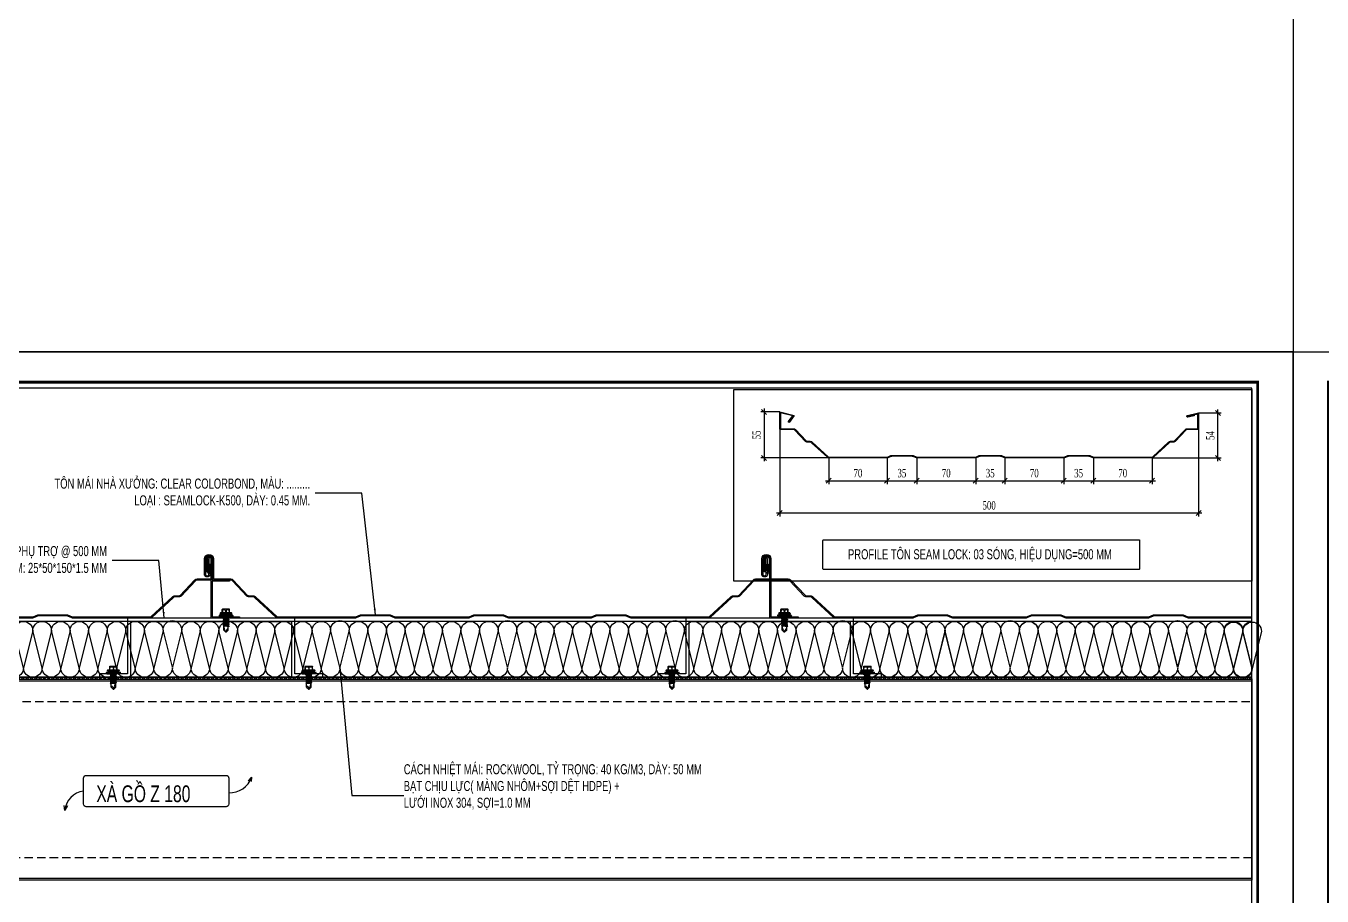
# Model space of a CAD drawing. Header units: inches. Extents: x 315041 to 662841, y -45540 to -35018.
# Drawn here: x 329825.3 to 330212.1, y -35794.5 to -35535 of the extents above; entities that cross this region are included whole.
import ezdxf

# ---------------------------------------------------------------- set-up
doc = ezdxf.new("R2010")
doc.units = ezdxf.units.IN
doc.header["$MEASUREMENT"] = 0
doc.linetypes.add('HIDDEN', pattern=[0.375, 0.25, -0.125])
for name, color, linetype in [('2', 2, 'Continuous'), ('3', 3, 'Continuous'), ('7', 7, 'Continuous'), ('BAO KHUNG', 31, 'Continuous'), ('flashing', 6, 'Continuous'), ('FLAT BAR', 1, 'Continuous'), ('STRUCTURE', 1, 'Continuous')]:
    doc.layers.add(name, color=color, linetype=linetype)
doc.styles.add('ST1', font='times.ttf', dxfattribs={"width": 0.7})
doc.styles.add('ST1H', font='vnshxh.shx', dxfattribs={"width": 0.7})
doc.dimstyles.new('3', dxfattribs={"dimtxt": 3.5, "dimasz": 1.8, "dimexe": 1, "dimexo": 0, "dimgap": 1, "dimtad": 1, "dimdec": 0, "dimlfac": 3, "dimzin": 0, "dimdsep": 46, "dimtxsty": 'ST1H', "dimblk": 'OBLIQUE', "dimcen": 1, "dimdle": 1, "dimclrd": 8, "dimclre": 8, "dimclrt": 3, "dimadec": 0, "dimazin": 0, "dimtfac": 1, "dimtdec": 0, "dimtix": 1, "dimtofl": 0, "dimtmove": 1, "dimatfit": 3, "dimfxl": 0.18, "dimtolj": 1, "dimtzin": 0, "dimlwd": -1, "dimlwe": -1, "dimarcsym": 1})
doc.dimstyles.new('4', dxfattribs={"dimtxt": 2.5, "dimasz": 1.5, "dimexe": 1, "dimexo": 0, "dimgap": 1, "dimtad": 1, "dimdec": 0, "dimlfac": 4, "dimzin": 0, "dimdsep": 46, "dimtxsty": 'ST1', "dimblk": 'OBLIQUE', "dimcen": 1, "dimdle": 1, "dimclrd": 8, "dimclre": 8, "dimclrt": 3, "dimadec": 0, "dimazin": 0, "dimtfac": 1, "dimtdec": 0, "dimtix": 1, "dimtmove": 0, "dimatfit": 3, "dimfxl": 0.18, "dimtfill": 1, "dimtolj": 1, "dimtzin": 0, "dimlwd": -1, "dimlwe": -1, "dimarcsym": 1})

# ---------------------------------------------------------------- blocks, each defined once
blk = doc.blocks.new('A$C75D82031')
at = {"layer": '2', "color": 157, "linetype": 'Continuous'}
blk.add_lwpolyline([(0, 420), (594, 420), (594, 0), (0, 0)], close=True, dxfattribs=at)
at = {"layer": '7', "color": 147, "linetype": 'Continuous'}
blk.add_lwpolyline([(12.33, 57.61), (581.67, 57.61), (581.67, 409.19), (12.33, 409.19)], close=True, dxfattribs=at)
at = {"layer": 'BAO KHUNG', "color": 167, "linetype": 'Continuous', "const_width": 0.871}
blk.add_lwpolyline([(10.59, 9.07), (583.41, 9.07), (583.41, 410.93), (10.59, 410.93)], close=True, dxfattribs=at)
blk = doc.blocks.new('A$C2213260D')
at = {"color": 9, "ltscale": 0.5}
for points in [[(120, 8.33, -1), (123.33, 8.33), (121.67, 1.67)], [(126.67, 8.33), (125, 1.67), (123.33, 8.33, -1)], [(126.67, 8.33, -1), (130, 8.33), (128.33, 1.67)], [(130, 8.33, -1), (133.33, 8.33), (131.67, 1.67)], [(136.67, 8.33), (135, 1.67), (133.33, 8.33, -1)], [(136.67, 8.33, -1), (140, 8.33), (138.33, 1.67)], [(140, 8.33, -1), (143.33, 8.33), (141.67, 1.67)], [(146.67, 8.33), (145, 1.67), (143.33, 8.33, -1)], [(146.66, 8.46, -1), (150, 8.46), (148.33, 1.8)], [(150, 8.33, -1), (153.33, 8.33), (151.67, 1.67)], [(156.67, 8.33), (155, 1.67), (153.33, 8.33, -1)], [(156.67, 8.33, -1), (160, 8.33), (158.33, 1.67)], [(160, 8.33, -1), (163.33, 8.33), (161.67, 1.67)], [(166.67, 8.33), (165, 1.67), (163.33, 8.33, -1)], [(166.67, 8.33, -1), (170, 8.33), (168.33, 1.67)], [(170, 8.33, -1), (173.33, 8.33), (171.67, 1.67)], [(176.67, 8.33), (175, 1.67), (173.33, 8.33, -1)], [(176.66, 8.46, -1), (180, 8.46), (178.33, 1.8)], [(180, 8.33, -1), (183.33, 8.33), (181.67, 1.67)], [(186.67, 8.33), (185, 1.67), (183.33, 8.33, -1)], [(186.67, 8.33, -1), (190, 8.33), (188.33, 1.67)], [(190, 8.33, -1), (193.33, 8.33), (191.67, 1.67)], [(196.67, 8.33), (195, 1.67), (193.33, 8.33, -1)], [(196.67, 8.33, -1), (200, 8.33), (198.33, 1.67)], [(200, 8.33, -1), (203.33, 8.33), (201.67, 1.67)], [(206.67, 8.33), (205, 1.67), (203.33, 8.33, -1)], [(206.66, 8.46, -1), (210, 8.46), (208.33, 1.8)], [(210, 8.33, -1), (213.33, 8.33), (211.67, 1.67)], [(216.67, 8.33), (215, 1.67), (213.33, 8.33, -1)], [(216.67, 8.33, -1), (220, 8.33), (218.33, 1.67)], [(220, 8.33, -1), (223.33, 8.33), (221.67, 1.67)], [(226.67, 8.33), (225, 1.67), (223.33, 8.33, -1)], [(226.67, 8.33, -1), (230, 8.33), (228.33, 1.67)], [(230, 8.33, -1), (233.33, 8.33), (231.67, 1.67)], [(236.67, 8.33), (235, 1.67), (233.33, 8.33, -1)], [(236.66, 8.46, -1), (240, 8.46), (238.33, 1.8)], [(240, 8.33, -1), (243.33, 8.33), (241.67, 1.67)], [(246.67, 8.33), (245, 1.67), (243.33, 8.33, -1)], [(246.67, 8.33, -1), (250, 8.33), (248.33, 1.67)], [(250, 8.33, -1), (253.33, 8.33), (251.67, 1.67)], [(256.67, 8.33), (255, 1.67), (253.33, 8.33, -1)], [(256.67, 8.33, -1), (260, 8.33), (258.33, 1.67)], [(260, 8.33, -1), (263.33, 8.33), (261.67, 1.67)], [(266.67, 8.33), (265, 1.67), (263.33, 8.33, -1)], [(266.66, 8.46, -1), (270, 8.46), (268.33, 1.8)], [(270, 8.33, -1), (273.33, 8.33), (271.67, 1.67)], [(276.67, 8.33), (275, 1.67), (273.33, 8.33, -1)], [(276.67, 8.33, -1), (280, 8.33), (278.33, 1.67)], [(280, 8.33, -1), (283.33, 8.33), (281.67, 1.67)], [(286.67, 8.33), (285, 1.67), (283.33, 8.33, -1)], [(286.67, 8.33, -1), (290, 8.33), (288.33, 1.67)], [(290, 8.33, -1), (293.33, 8.33), (291.67, 1.67)], [(296.67, 8.33), (295, 1.67), (293.33, 8.33, -1)], [(296.66, 8.46, -1), (300, 8.46), (298.33, 1.8)], [(300, 8.33, -1), (303.33, 8.33), (301.67, 1.67)], [(306.67, 8.33), (305, 1.67), (303.33, 8.33, -1)], [(306.67, 8.33, -1), (310, 8.33), (308.33, 1.67)], [(310, 8.33, -1), (313.33, 8.33), (311.67, 1.67)], [(316.67, 8.33), (315, 1.67), (313.33, 8.33, -1)], [(316.67, 8.33, -1), (320, 8.33), (318.33, 1.67)], [(320, 8.33, -1), (323.33, 8.33), (321.67, 1.67)], [(326.67, 8.33), (325, 1.67), (323.33, 8.33, -1)], [(326.66, 8.46, -1), (330, 8.46), (328.33, 1.8)], [(330, 8.33, -1), (333.33, 8.33), (331.67, 1.67)], [(333.33, 8.33, -1), (336.67, 8.33), (335, 1.67)], [(336.67, 8.2, -1), (340.01, 8.2), (338.34, 1.54)], [(340.01, 8.2, -1), (343.34, 8.2), (341.67, 1.54)]]:
    blk.add_lwpolyline(points, format="xyb", close=True, dxfattribs=at)
for points in [[(128.33, 1.67, -1), (125, 1.67, -1), (121.67, 1.67, -0.414214), (120, 0, -0.414214)], [(138.33, 1.67, -1), (135, 1.67, -1), (131.67, 1.67, -1), (128.33, 1.67)], [(150, 0, -0.414214), (148.33, 1.67, -1), (145, 1.67, -1), (141.67, 1.67, -1), (138.33, 1.67)], [(158.33, 1.67, -1), (155, 1.67, -1), (151.67, 1.67, -0.414214), (150, 0, -0.414214)], [(168.33, 1.67, -1), (165, 1.67, -1), (161.67, 1.67, -1), (158.33, 1.67)], [(180, 0, -0.414214), (178.33, 1.67, -1), (175, 1.67, -1), (171.67, 1.67, -1), (168.33, 1.67)], [(188.33, 1.67, -1), (185, 1.67, -1), (181.67, 1.67, -0.414214), (180, 0, -0.414214)], [(198.33, 1.67, -1), (195, 1.67, -1), (191.67, 1.67, -1), (188.33, 1.67)], [(210, 0, -0.414214), (208.33, 1.67, -1), (205, 1.67, -1), (201.67, 1.67, -1), (198.33, 1.67)], [(218.33, 1.67, -1), (215, 1.67, -1), (211.67, 1.67, -0.414214), (210, 0, -0.414214)], [(228.33, 1.67, -1), (225, 1.67, -1), (221.67, 1.67, -1), (218.33, 1.67)], [(240, 0, -0.414214), (238.33, 1.67, -1), (235, 1.67, -1), (231.67, 1.67, -1), (228.33, 1.67)], [(248.33, 1.67, -1), (245, 1.67, -1), (241.67, 1.67, -0.414214), (240, 0, -0.414214)], [(258.33, 1.67, -1), (255, 1.67, -1), (251.67, 1.67, -1), (248.33, 1.67)], [(270, 0, -0.414214), (268.33, 1.67, -1), (265, 1.67, -1), (261.67, 1.67, -1), (258.33, 1.67)], [(278.33, 1.67, -1), (275, 1.67, -1), (271.67, 1.67, -0.414214), (270, 0, -0.414214)], [(288.33, 1.67, -1), (285, 1.67, -1), (281.67, 1.67, -1), (278.33, 1.67)], [(300, 0, -0.414214), (298.33, 1.67, -1), (295, 1.67, -1), (291.67, 1.67, -1), (288.33, 1.67)], [(308.33, 1.67, -1), (305, 1.67, -1), (301.67, 1.67, -0.414214), (300, 0, -0.414214)], [(318.33, 1.67, -1), (315, 1.67, -1), (311.67, 1.67, -1), (308.33, 1.67)], [(330, 0, -0.414214), (328.33, 1.67, -1), (325, 1.67, -1), (321.67, 1.67, -1), (318.33, 1.67)], [(338.33, 1.67, -1), (335, 1.67, -1), (331.67, 1.67, -0.414214), (330, 0, -0.414214)], [(341.67, 1.54, -1), (338.34, 1.54)]]:
    blk.add_lwpolyline(points, format="xyb", dxfattribs=at)
blk = doc.blocks.new('Short_Self_drilling')
at = {"layer": 'STRUCTURE', "color": 1, "linetype": 'Continuous'}
for p, q in [((6.4, 1.7), (-6.4, 1.7)), ((5.1, 3.8), (-5.1, 3.8)), ((-2.6, 2.9), (-5.1, 2.9)), ((-3.4, 3.8), (-3.4, 6.8)), ((3, 7.2), (-3, 7.2)), ((2.6, 2.9), (-2.6, 2.9)), ((-2.1, 2.8), (-2.1, 2.9)), ((6.3, 0), (0, 0)), ((2.2, 2.8), (2.2, 2.9)), ((2.2, -0.5), (2.2, 0)), ((5.1, 2.9), (2.6, 2.9)), ((3.4, 3.8), (3.4, 6.8)), ((3, -1.2), (-2.7, -0.2)), ((3, -2.7), (-2.7, -1.8)), ((3, -4.2), (-2.7, -3.3)), ((3, -5.8), (-2.7, -4.8)), ((3, -7.3), (-2.7, -6.3)), ((-1.9, -8), (-2.7, -7.9)), ((-2.1, -1.4), (-2.1, -0.9)), ((-2.1, -2.9), (-2.1, -2.4)), ((-2.1, -4.4), (-2.1, -3.9)), ((-2.1, -6), (-2.1, -5.4)), ((-2.1, -7.5), (-2.1, -7)), ((-2.1, -12.3), (-2.1, -8.5)), ((3, -8.8), (-1.1, -8.1)), ((2.1, -12.3), (2.1, -9.1)), ((2.2, -2), (2.2, -1.5)), ((2.2, -3.6), (2.2, -3)), ((2.2, -5.1), (2.2, -4.6)), ((2.2, -6.6), (2.2, -6.1)), ((2.2, -8.1), (2.2, -7.6))]:
    blk.add_line(p, q, dxfattribs=at)
blk.add_lwpolyline([(6.4, 1.3), (6.4, 1.7), (2.1, 2.8), (-2.1, 2.8), (-6.4, 1.7), (-6.4, 1.3)], close=True, dxfattribs=at)
for points in [[(-6.4, 1.3, -0.088869), (-6.3, 0), (0, 0)], [(-0.1, 3.8), (-0.3, 6.2, 0.338878), (-3.1, 6.2), (-3.3, 3.8)], [(3.3, 3.8), (3.1, 6.2, 0.338878), (0.3, 6.2), (0.1, 3.8)], [(-0.1, -14), (-1, -12.2, -0.148657), (-1.4, -11.2), (-2, -7.7, -0.815006), (-1.2, -7.8, 0.150833), (-0.8, -8.7)], [(2.1, -12.3), (1.7, -11.7, 0.52242), (0.9, -11.7), (-0.2, -14.2)], [(2.1, -12.3), (0.2, -14.2, -0.333596), (-0.2, -14.2), (-2.1, -12.3)]]:
    blk.add_lwpolyline(points, format="xyb", dxfattribs=at)
for points in [[(3, -1.2), (2.2, -1.5), (-2.1, -0.8), (-2.7, -0.2), (-2.4, 0)], [(3, -2.7), (2.2, -3), (-2.1, -2.4), (-2.7, -1.8), (-2.1, -1.4), (2.2, -2), (3, -2.7)], [(3, -4.2), (2.2, -4.6), (-2.1, -3.9), (-2.7, -3.3), (-2.1, -2.9), (2.2, -3.6), (3, -4.2)], [(3, -5.8), (2.2, -6.1), (-2.1, -5.4), (-2.7, -4.8), (-2.1, -4.4), (2.2, -5.1), (3, -5.8)], [(3, -7.3), (2.2, -7.6), (-2.1, -7), (-2.7, -6.3), (-2.1, -6), (2.2, -6.6), (3, -7.3)], [(-1.8, -8.5), (-2.1, -8.5), (-2.7, -7.9), (-2.1, -7.5), (-1.8, -7.5)], [(-1.3, -7.6), (2.2, -8.1), (3, -8.8)], [(-1.2, 0), (2.2, -0.5), (3, -1.2)], [(3, -8.8), (2.2, -9.1), (-0.8, -8.7)]]:
    blk.add_lwpolyline(points, dxfattribs=at)
for centre, radius, start, end in [((-5, 3.3), 0.455, 109.7949, 250.2674), ((-3, 6.8), 0.429, 90.0311, 180.0311), ((3, 6.8), 0.429, 0.0311, 90.0311), ((5.1, 3.3), 0.435, 279.7276, 80.3347), ((10, 0.2), 3.74, 162.2963, 182.6103)]:
    blk.add_arc(centre, radius, start, end, dxfattribs=at)
blk = doc.blocks.new('A$C5F901649')
at = {"color": 3, "ltscale": 15}
blk.add_lwpolyline([(39.21, 32.56), (34, 32.56, -0.414214), (33.67, 32.9), (33.67, 38.9, 1), (31.67, 38.9), (31.67, 34.1, 0.564916), (32.66, 34.1), (32.66, 36.75), (33, 36.75), (33, 34.1, -0.737932), (31.33, 34.1), (31.33, 38.9, -1), (34, 38.9), (34, 32.9), (39.21, 32.9, -0.207596), (39.94, 32.58), (44.21, 28.01, 0.207596), (44.46, 27.91), (45.82, 27.91, -0.246585), (46.64, 27.48), (52.91, 21.72, 0.246585), (53.18, 21.58), (76.37, 21.58, 0.095415), (76.49, 21.6), (77.92, 22.17, -0.095415), (78.29, 22.24), (86.37, 22.24, -0.095415), (86.74, 22.17), (88.17, 21.6, 0.095415), (88.29, 21.58), (110.2, 21.58, 0.095415), (110.33, 21.6), (111.76, 22.17, -0.095415), (112.13, 22.24), (120.2, 22.24, -0.095415), (120.58, 22.17), (122, 21.6, 0.095415), (122.13, 21.58), (146.7, 21.58, 0.095415), (146.83, 21.6), (148.26, 22.17, -0.095415), (148.63, 22.24), (156.7, 22.24, -0.095415), (157.08, 22.17), (158.5, 21.6, 0.095415), (158.63, 21.58), (181.82, 21.58, 0.246585), (182.09, 21.72), (188.36, 27.48, -0.246585), (189.18, 27.91), (190.54, 27.91, 0.207596), (190.79, 28.01), (195.06, 32.58, -0.207596), (195.79, 32.9), (200, 32.9), (200, 38.91, 1), (199.33, 38.91), (199.33, 34.91, 1), (199.52, 34.91, -0.067331), (199.35, 35.94), (199.35, 37.32), (199.67, 37.32), (199.67, 35.96, 0.039103), (199.86, 34.91, -1), (199, 34.91), (199, 38.91, -1), (200.33, 38.91), (200.33, 32.9, -0.414214), (200, 32.56), (195.79, 32.56, 0.207596), (195.3, 32.35), (191.03, 27.79, -0.207596), (190.54, 27.58), (189.18, 27.58, 0.246585), (188.63, 27.29), (182.36, 21.53, -0.246585), (181.82, 21.24), (158.63, 21.24, -0.095415), (158.38, 21.29), (156.95, 21.86, 0.095415), (156.7, 21.91), (148.63, 21.91, 0.095415), (148.38, 21.86), (146.95, 21.29, -0.095415), (146.7, 21.24), (122.13, 21.24, -0.095415), (121.88, 21.29), (120.45, 21.86, 0.095415), (120.2, 21.91), (112.13, 21.91, 0.095415), (111.88, 21.86), (110.45, 21.29, -0.095415), (110.2, 21.24), (88.29, 21.24, -0.095415), (88.05, 21.29), (86.62, 21.86, 0.095415), (86.37, 21.91), (78.29, 21.91, 0.095415), (78.05, 21.86), (76.62, 21.29, -0.095415), (76.37, 21.24), (53.18, 21.24, -0.246585), (52.63, 21.53), (46.36, 27.29, 0.246585), (45.82, 27.58), (44.46, 27.58, -0.207596), (43.97, 27.79), (39.7, 32.35, 0.207596)], format="xyb", close=True, dxfattribs=at)
at = {"layer": 'FLAT BAR'}
blk.add_lwpolyline([(33.33, 38.9, 1), (32, 38.9), (32, 35.02), (31.67, 35.02), (31.67, 38.9, -1), (33.67, 38.9), (33.67, 32.56), (38.85, 32.56), (38.85, 32.23), (33.67, 32.23), (33.67, 21.58), (41.82, 21.58), (41.82, 21.24), (33.33, 21.24)], format="xyb", close=True, dxfattribs=at)
at = {"layer": 'FLAT BAR', "linetype": 'Continuous'}
blk.add_lwpolyline([(66.67, 4.58), (58.33, 4.58), (58.33, 21.24), (8.33, 21.24), (8.33, 4.58), (0, 4.58), (0, 3.58), (9.33, 3.58), (9.33, 20.24), (57.33, 20.24), (57.33, 3.58), (66.67, 3.58)], close=True, dxfattribs=at)
at = {"color": 1}
for p, xscale, yscale, zscale, rotation in [((37.74, 21.58), 0.3199999990920701, 0.3200000000651926, 0.3200000002560967, 359.9688729036745), ((4.17, 4.58), -0.3200000000824856, 0.3199999998323619, 0.32, 0.03112738804631476), ((62.5, 4.58), -0.3200000000824856, 0.3199999998323619, 0.32, 0.03112738804631476)]:
    blk.add_blockref('Short_Self_drilling', p, dxfattribs=dict(at, xscale=xscale, yscale=yscale, zscale=zscale, rotation=rotation))
blk = doc.blocks.new('_Oblique')
at = {"color": 0, "linetype": 'ByBlock', "lineweight": -2}
blk.add_line((-0.5, -0.5), (0.5, 0.5), dxfattribs=at)
blk = doc.blocks.new('*D758')
at = {"color": 8, "linetype": 'Continuous', "transparency": 16777216}
for p, q in [((324462.97, -36470.96), (324462.97, -36499.36)), ((324587.97, -36470.96), (324587.97, -36499.36)), ((324461.97, -36498.36), (324588.97, -36498.36))]:
    blk.add_line(p, q, dxfattribs=at)
at = {"layer": 'Defpoints', "color": 0, "transparency": 16777216}
for p in [(324462.97, -36470.96), (324587.97, -36470.96), (324587.97, -36498.36)]:
    blk.add_point(p, dxfattribs=at)
at = {"color": 8, "transparency": 16777216, "xscale": 1.5, "yscale": 1.5, "zscale": 1.5, "rotation": 180}
blk.add_blockref('_Oblique', (324462.97, -36498.36), dxfattribs=at)
at = {"color": 8, "transparency": 16777216, "xscale": 1.5, "yscale": 1.5, "zscale": 1.5}
blk.add_blockref('_Oblique', (324587.97, -36498.36), dxfattribs=at)
at = {"color": 3, "transparency": 16777216, "insert": (324525.47, -36496.09), "char_height": 2.5, "attachment_point": 5, "style": 'ST1', "bg_fill": 3, "box_fill_scale": 1.25, "bg_fill_color": 256, "bg_fill_true_color": 13158600, "bg_fill_transparency": 4747188}
blk.add_mtext('\\A1;500', dxfattribs=at)
blk = doc.blocks.new('*D759')
at = {"color": 8, "linetype": 'Continuous', "transparency": 16777216}
for p, q in [((324587.97, -36468.53), (324594.73, -36468.53)), ((324593.73, -36482.95), (324593.73, -36467.53)), ((324574.09, -36481.95), (324594.73, -36481.95))]:
    blk.add_line(p, q, dxfattribs=at)
at = {"layer": 'Defpoints', "color": 0, "transparency": 16777216}
for p in [(324587.97, -36468.53), (324593.73, -36468.53), (324574.09, -36481.95)]:
    blk.add_point(p, dxfattribs=at)
at = {"color": 8, "transparency": 16777216, "xscale": 1.5, "yscale": 1.5, "zscale": 1.5}
for p, rotation in [((324593.73, -36468.53), 90), ((324593.73, -36481.95), 270)]:
    blk.add_blockref('_Oblique', p, dxfattribs=dict(at, rotation=rotation))
at = {"color": 3, "transparency": 16777216, "insert": (324591.46, -36475.24), "char_height": 2.5, "attachment_point": 5, "rotation": 90, "style": 'ST1', "bg_fill": 3, "box_fill_scale": 1.25, "bg_fill_color": 256, "bg_fill_true_color": 13158600, "bg_fill_transparency": 6768316}
blk.add_mtext('\\A1;54', dxfattribs=at)
blk = doc.blocks.new('*D760')
at = {"color": 8, "linetype": 'Continuous', "transparency": 16777216}
for p, q in [((324477.61, -36481.95), (324477.61, -36489.76)), ((324495, -36481.95), (324495, -36489.76)), ((324476.61, -36488.76), (324496, -36488.76))]:
    blk.add_line(p, q, dxfattribs=at)
at = {"layer": 'Defpoints', "color": 0, "transparency": 16777216}
for p in [(324477.61, -36481.95), (324495, -36481.95), (324495, -36488.76)]:
    blk.add_point(p, dxfattribs=at)
at = {"color": 8, "transparency": 16777216, "xscale": 1.5, "yscale": 1.5, "zscale": 1.5, "rotation": 180}
blk.add_blockref('_Oblique', (324477.61, -36488.76), dxfattribs=at)
at = {"color": 8, "transparency": 16777216, "xscale": 1.5, "yscale": 1.5, "zscale": 1.5}
blk.add_blockref('_Oblique', (324495, -36488.76), dxfattribs=at)
at = {"color": 3, "transparency": 16777216, "insert": (324486.31, -36486.48), "char_height": 2.5, "attachment_point": 5, "style": 'ST1', "bg_fill": 3, "box_fill_scale": 1.25, "bg_fill_color": 256, "bg_fill_true_color": 13158600, "bg_fill_transparency": 5703116}
blk.add_mtext('\\A1;70', dxfattribs=at)
blk = doc.blocks.new('*D761')
at = {"color": 8, "linetype": 'Continuous', "transparency": 16777216}
for p, q in [((324495, -36481.95), (324495, -36489.76)), ((324503.85, -36481.94), (324503.85, -36489.76)), ((324494, -36488.76), (324504.85, -36488.76))]:
    blk.add_line(p, q, dxfattribs=at)
at = {"layer": 'Defpoints', "color": 0, "transparency": 16777216}
for p in [(324495, -36481.95), (324503.85, -36481.94), (324503.85, -36488.76)]:
    blk.add_point(p, dxfattribs=at)
at = {"color": 8, "transparency": 16777216, "xscale": 1.5, "yscale": 1.5, "zscale": 1.5, "rotation": 180}
blk.add_blockref('_Oblique', (324495, -36488.76), dxfattribs=at)
at = {"color": 8, "transparency": 16777216, "xscale": 1.5, "yscale": 1.5, "zscale": 1.5}
blk.add_blockref('_Oblique', (324503.85, -36488.76), dxfattribs=at)
at = {"color": 3, "transparency": 16777216, "insert": (324499.43, -36486.48), "char_height": 2.5, "attachment_point": 5, "style": 'ST1', "bg_fill": 3, "box_fill_scale": 1.25, "bg_fill_color": 256, "bg_fill_true_color": 13158600, "bg_fill_transparency": 4743060}
blk.add_mtext('\\A1;35', dxfattribs=at)
blk = doc.blocks.new('*D762')
at = {"color": 8, "linetype": 'Continuous', "transparency": 16777216}
for p, q in [((324503.85, -36481.94), (324503.85, -36489.76)), ((324521.47, -36481.94), (324521.47, -36489.76)), ((324502.85, -36488.76), (324522.47, -36488.76))]:
    blk.add_line(p, q, dxfattribs=at)
at = {"layer": 'Defpoints', "color": 0, "transparency": 16777216}
for p in [(324503.85, -36481.94), (324521.47, -36481.94), (324521.47, -36488.76)]:
    blk.add_point(p, dxfattribs=at)
at = {"color": 8, "transparency": 16777216, "xscale": 1.5, "yscale": 1.5, "zscale": 1.5, "rotation": 180}
blk.add_blockref('_Oblique', (324503.85, -36488.76), dxfattribs=at)
at = {"color": 8, "transparency": 16777216, "xscale": 1.5, "yscale": 1.5, "zscale": 1.5}
blk.add_blockref('_Oblique', (324521.47, -36488.76), dxfattribs=at)
at = {"color": 3, "transparency": 16777216, "insert": (324512.66, -36486.48), "char_height": 2.5, "attachment_point": 5, "style": 'ST1', "bg_fill": 3, "box_fill_scale": 1.25, "bg_fill_color": 256, "bg_fill_true_color": 13158600, "bg_fill_transparency": 0}
blk.add_mtext('\\A1;70', dxfattribs=at)
blk = doc.blocks.new('*D763')
at = {"color": 8, "linetype": 'Continuous', "transparency": 16777216}
for p, q in [((324521.47, -36481.94), (324521.47, -36489.76)), ((324530.14, -36481.91), (324530.14, -36489.76)), ((324520.47, -36488.76), (324531.14, -36488.76))]:
    blk.add_line(p, q, dxfattribs=at)
at = {"layer": 'Defpoints', "color": 0, "transparency": 16777216}
for p in [(324521.47, -36481.94), (324530.14, -36481.91), (324530.14, -36488.76)]:
    blk.add_point(p, dxfattribs=at)
at = {"color": 8, "transparency": 16777216, "xscale": 1.5, "yscale": 1.5, "zscale": 1.5, "rotation": 180}
blk.add_blockref('_Oblique', (324521.47, -36488.76), dxfattribs=at)
at = {"color": 8, "transparency": 16777216, "xscale": 1.5, "yscale": 1.5, "zscale": 1.5}
blk.add_blockref('_Oblique', (324530.14, -36488.76), dxfattribs=at)
at = {"color": 3, "transparency": 16777216, "insert": (324525.8, -36486.48), "char_height": 2.5, "attachment_point": 5, "style": 'ST1', "bg_fill": 3, "box_fill_scale": 1.25, "bg_fill_color": 256, "bg_fill_true_color": 13158600, "bg_fill_transparency": 10325264}
blk.add_mtext('\\A1;35', dxfattribs=at)
blk = doc.blocks.new('*D764')
at = {"color": 8, "linetype": 'Continuous', "transparency": 16777216}
for p, q in [((324530.14, -36481.91), (324530.14, -36489.76)), ((324547.75, -36481.95), (324547.75, -36489.76)), ((324529.14, -36488.76), (324548.75, -36488.76))]:
    blk.add_line(p, q, dxfattribs=at)
at = {"layer": 'Defpoints', "color": 0, "transparency": 16777216}
for p in [(324530.14, -36481.91), (324547.75, -36481.95), (324547.75, -36488.76)]:
    blk.add_point(p, dxfattribs=at)
at = {"color": 8, "transparency": 16777216, "xscale": 1.5, "yscale": 1.5, "zscale": 1.5, "rotation": 180}
blk.add_blockref('_Oblique', (324530.14, -36488.76), dxfattribs=at)
at = {"color": 8, "transparency": 16777216, "xscale": 1.5, "yscale": 1.5, "zscale": 1.5}
blk.add_blockref('_Oblique', (324547.75, -36488.76), dxfattribs=at)
at = {"color": 3, "transparency": 16777216, "insert": (324538.94, -36486.48), "char_height": 2.5, "attachment_point": 5, "style": 'ST1', "bg_fill": 3, "box_fill_scale": 1.25, "bg_fill_color": 256, "bg_fill_true_color": 13158600, "bg_fill_transparency": 4747188}
blk.add_mtext('\\A1;70', dxfattribs=at)
blk = doc.blocks.new('*D765')
at = {"color": 8, "linetype": 'Continuous', "transparency": 16777216}
for p, q in [((324547.75, -36481.95), (324547.75, -36489.76)), ((324556.6, -36481.94), (324556.6, -36489.76)), ((324546.75, -36488.76), (324557.6, -36488.76))]:
    blk.add_line(p, q, dxfattribs=at)
at = {"layer": 'Defpoints', "color": 0, "transparency": 16777216}
for p in [(324547.75, -36481.95), (324556.6, -36481.94), (324556.6, -36488.76)]:
    blk.add_point(p, dxfattribs=at)
at = {"color": 8, "transparency": 16777216, "xscale": 1.5, "yscale": 1.5, "zscale": 1.5, "rotation": 180}
blk.add_blockref('_Oblique', (324547.75, -36488.76), dxfattribs=at)
at = {"color": 8, "transparency": 16777216, "xscale": 1.5, "yscale": 1.5, "zscale": 1.5}
blk.add_blockref('_Oblique', (324556.6, -36488.76), dxfattribs=at)
at = {"color": 3, "transparency": 16777216, "insert": (324552.18, -36486.48), "char_height": 2.5, "attachment_point": 5, "style": 'ST1', "bg_fill": 3, "box_fill_scale": 1.25, "bg_fill_color": 256, "bg_fill_true_color": 13158600, "bg_fill_transparency": 6031548}
blk.add_mtext('\\A1;35', dxfattribs=at)
blk = doc.blocks.new('*D766')
at = {"color": 8, "linetype": 'Continuous', "transparency": 16777216}
for p, q in [((324556.6, -36481.94), (324556.6, -36489.76)), ((324574.09, -36481.95), (324574.09, -36489.76)), ((324555.6, -36488.76), (324575.09, -36488.76))]:
    blk.add_line(p, q, dxfattribs=at)
at = {"layer": 'Defpoints', "color": 0, "transparency": 16777216}
for p in [(324556.6, -36481.94), (324574.09, -36481.95), (324574.09, -36488.76)]:
    blk.add_point(p, dxfattribs=at)
at = {"color": 8, "transparency": 16777216, "xscale": 1.5, "yscale": 1.5, "zscale": 1.5, "rotation": 180}
blk.add_blockref('_Oblique', (324556.6, -36488.76), dxfattribs=at)
at = {"color": 8, "transparency": 16777216, "xscale": 1.5, "yscale": 1.5, "zscale": 1.5}
blk.add_blockref('_Oblique', (324574.09, -36488.76), dxfattribs=at)
at = {"color": 3, "transparency": 16777216, "insert": (324565.34, -36486.48), "char_height": 2.5, "attachment_point": 5, "style": 'ST1', "bg_fill": 3, "box_fill_scale": 1.25, "bg_fill_color": 256, "bg_fill_true_color": 13158600, "bg_fill_transparency": 5586604}
blk.add_mtext('\\A1;70', dxfattribs=at)
blk = doc.blocks.new('*D767')
at = {"color": 8, "linetype": 'Continuous', "transparency": 16777216}
for p, q in [((324458.32, -36467.2), (324458.32, -36482.95)), ((324462.97, -36468.2), (324457.32, -36468.2)), ((324477.61, -36481.95), (324457.32, -36481.95))]:
    blk.add_line(p, q, dxfattribs=at)
at = {"layer": 'Defpoints', "color": 0, "transparency": 16777216}
for p in [(324462.97, -36468.2), (324458.32, -36481.95), (324477.61, -36481.95)]:
    blk.add_point(p, dxfattribs=at)
at = {"color": 8, "transparency": 16777216, "xscale": 1.5, "yscale": 1.5, "zscale": 1.5}
for p, rotation in [((324458.32, -36468.2), 90), ((324458.32, -36481.95), 270)]:
    blk.add_blockref('_Oblique', p, dxfattribs=dict(at, rotation=rotation))
at = {"color": 3, "transparency": 16777216, "insert": (324456.05, -36475.08), "char_height": 2.5, "attachment_point": 5, "rotation": 90, "style": 'ST1', "bg_fill": 3, "box_fill_scale": 1.25, "bg_fill_color": 256, "bg_fill_true_color": 13158600, "bg_fill_transparency": 6860060}
blk.add_mtext('\\A1;55', dxfattribs=at)
blk = doc.blocks.new('A$C2D12074D')
at = {"color": 3, "ltscale": 15}
blk.add_lwpolyline([(13.98, 45.44), (17.89, 45.44, -0.207596), (18.44, 45.2), (21.64, 41.78, 0.207596), (21.83, 41.7), (22.85, 41.7, -0.246585), (23.46, 41.37), (28.17, 37.05, 0.246585), (28.37, 36.95), (45.76, 36.95, 0.095415), (45.86, 36.96), (46.93, 37.39, -0.095415), (47.2, 37.45), (53.26, 37.45, -0.095415), (53.54, 37.39), (54.61, 36.96, 0.095415), (54.7, 36.95), (72.14, 36.95, 0.095415), (72.23, 36.96), (73.3, 37.39, -0.095415), (73.58, 37.45), (79.64, 37.45, -0.095415), (79.92, 37.39), (80.99, 36.96, 0.095415), (81.08, 36.95), (98.51, 36.95, 0.095415), (98.61, 36.96), (99.68, 37.39, -0.095415), (99.95, 37.45), (106.01, 37.45, -0.095415), (106.29, 37.39), (107.36, 36.96, 0.095415), (107.45, 36.95), (124.85, 36.95, 0.246585), (125.05, 37.05), (129.75, 41.37, -0.246585), (130.37, 41.7), (131.39, 41.7, 0.207596), (131.57, 41.78), (134.78, 45.2, -0.207596), (135.33, 45.44), (138.48, 45.44), (138.48, 49.8), (135.44, 49.1, 1), (135.45, 49.08), (137.35, 49.52), (137.4, 49.28), (135.5, 48.84, -1), (135.38, 49.35), (138.73, 50.12), (138.73, 45.44, -0.414214), (138.48, 45.19), (135.33, 45.19, 0.207596), (134.96, 45.03), (131.76, 41.6, -0.207596), (131.39, 41.45), (130.37, 41.45, 0.246585), (129.96, 41.23), (125.26, 36.91, -0.246585), (124.85, 36.7), (107.45, 36.7, -0.095415), (107.27, 36.73), (106.2, 37.16, 0.095415), (106.01, 37.2), (99.95, 37.2, 0.095415), (99.77, 37.16), (98.7, 36.73, -0.095415), (98.51, 36.7), (81.08, 36.7, -0.095415), (80.89, 36.73), (79.82, 37.16, 0.095415), (79.64, 37.2), (73.58, 37.2, 0.095415), (73.39, 37.16), (72.32, 36.73, -0.095415), (72.14, 36.7), (54.7, 36.7, -0.095415), (54.52, 36.73), (53.45, 37.16, 0.095415), (53.26, 37.2), (47.2, 37.2, 0.095415), (47.02, 37.16), (45.95, 36.73, -0.095415), (45.76, 36.7), (28.37, 36.7, -0.246585), (27.96, 36.91), (23.26, 41.23, 0.246585), (22.85, 41.45), (21.83, 41.45, -0.207596), (21.46, 41.6), (18.26, 45.03, 0.207596), (17.89, 45.19), (13.98, 45.19, -0.414214), (13.73, 45.44), (13.73, 50.45), (18.06, 49.39), (16.51, 47.3), (16.3, 47.45), (17.63, 49.24), (13.98, 50.13), (13.98, 45.44)], format="xyb", dxfattribs=at)
at = {"layer": '3', "insert": (73.48, 7.65), "char_height": 3, "attachment_point": 5, "style": 'ST1H', "bg_fill": 2}
blk.add_mtext('\\A1;profile t¤n seam lock: 03 sãng, hiÖu dông=500 mm', dxfattribs=at)
at = {"color": 1, "true_color": 0xfa0515}
blk.add_lwpolyline([(26.83, 12.29), (120.94, 12.29, -0.414214), (121.12, 12.11), (121.12, 3.65, -0.414214), (120.94, 3.47), (26.83, 3.47, -0.414214), (26.65, 3.65), (26.65, 12.11, -0.414214)], format="xyb", close=True, dxfattribs=at)
at = {"color": 2}
dim = blk.add_linear_dim(base=(138.73, 20.28), p1=(13.73, 47.69), p2=(138.73, 47.69), dimstyle='4', dxfattribs=at)
dim.commit()
dim.dimension.update_dxf_attribs({"geometry": '*D758', "text_midpoint": (76.23, 22.55), "insert": (-324449.24, 36518.65)})
dim = blk.add_linear_dim(base=(144.49, 50.12), p1=(124.85, 36.7), p2=(138.73, 50.12), angle=90, dimstyle='4', dxfattribs=at)
dim.commit()
dim.dimension.update_dxf_attribs({"geometry": '*D759', "text_midpoint": (142.21, 43.41), "insert": (-324449.24, 36518.65)})
dim = blk.add_linear_dim(base=(45.76, 29.89), p1=(28.37, 36.7), p2=(45.76, 36.7), dimstyle='4', dxfattribs=at)
dim.commit()
dim.dimension.update_dxf_attribs({"geometry": '*D760', "text_midpoint": (37.07, 32.17), "insert": (-324449.24, 36518.65)})
dim = blk.add_linear_dim(base=(54.61, 29.89), p1=(45.76, 36.7), p2=(54.61, 36.7), dimstyle='4', dxfattribs=at)
dim.commit()
dim.dimension.update_dxf_attribs({"geometry": '*D761', "text_midpoint": (50.19, 32.16), "insert": (-324449.24, 36518.65)})
dim = blk.add_linear_dim(base=(72.23, 29.89), p1=(54.61, 36.7), p2=(72.23, 36.7), dimstyle='4', dxfattribs=at)
dim.commit()
dim.dimension.update_dxf_attribs({"geometry": '*D762', "text_midpoint": (63.42, 32.17), "insert": (-324449.24, 36518.65)})
dim = blk.add_linear_dim(base=(80.89, 29.89), p1=(72.23, 36.7), p2=(80.89, 36.73), dimstyle='4', dxfattribs=at)
dim.commit()
dim.dimension.update_dxf_attribs({"geometry": '*D763', "text_midpoint": (76.56, 32.16), "insert": (-324449.24, 36518.65)})
dim = blk.add_linear_dim(base=(98.51, 29.89), p1=(80.89, 36.73), p2=(98.51, 36.7), dimstyle='4', dxfattribs=at)
dim.commit()
dim.dimension.update_dxf_attribs({"geometry": '*D764', "text_midpoint": (89.7, 32.17), "insert": (-324449.24, 36518.65)})
dim = blk.add_linear_dim(base=(107.36, 29.89), p1=(98.51, 36.7), p2=(107.36, 36.7), dimstyle='4', dxfattribs=at)
dim.commit()
dim.dimension.update_dxf_attribs({"geometry": '*D765', "text_midpoint": (102.94, 32.16), "insert": (-324449.24, 36518.65)})
dim = blk.add_linear_dim(base=(124.85, 29.89), p1=(107.36, 36.7), p2=(124.85, 36.7), dimstyle='4', dxfattribs=at)
dim.commit()
dim.dimension.update_dxf_attribs({"geometry": '*D766', "text_midpoint": (116.1, 32.17), "insert": (-324449.24, 36518.65)})
at = {"color": 8}
blk.add_lwpolyline([(0, 57.12), (154.61, 57.12), (154.61, 0), (0, 0)], close=True, dxfattribs=at)
at = {"color": 2}
dim = blk.add_linear_dim(base=(9.08, 36.7), p1=(13.73, 50.45), p2=(28.37, 36.7), angle=90, dimstyle='4', dxfattribs=at)
dim.commit()
dim.dimension.update_dxf_attribs({"geometry": '*D767', "text_midpoint": (6.81, 43.57), "insert": (-324449.24, 36518.65)})

msp = doc.modelspace()

# ---------------------------------------------------------------- hatches: boundary and pattern name
at = {"true_color": 0xf2ee0d}
h = msp.add_hatch(dxfattribs=at)
h.set_pattern_fill('ANSI37,_O', color=2, scale=7.272727, angle=-11.415779)
h.set_pattern_definition([(45.00416636, (-261009.2782, 29944.8554), (-0.642871089, 0.6427776007), []), (135.00416636, (-261009.2782, 29944.8554), (-0.6427776007, -0.642871089), [])])
h.paths.add_polyline_path([(330191.1113, -35729.8534), (330191.1113, -35729.2895), (329621.7734, -35729.2895), (329621.7734, -35729.8534)])

# ---------------------------------------------------------------- linework, layer by layer
at = {"color": 3, "ltscale": 15}
msp.add_lwpolyline([(330191.1113, -35711.6226), (330172.1956, -35711.6226, -0.09541457), (330171.948, -35711.5749), (330170.5198, -35711.0036, 0.09541457), (330170.2722, -35710.9559), (330162.1956, -35710.9559, 0.09541457), (330161.948, -35711.0036), (330160.5198, -35711.5749, -0.09541457), (330160.2722, -35711.6226), (330135.6956, -35711.6226, -0.09541457), (330135.448, -35711.5749), (330134.0198, -35711.0036, 0.09541457), (330133.7722, -35710.9559), (330125.6956, -35710.9559, 0.09541457), (330125.448, -35711.0036), (330124.0198, -35711.5749, -0.09541457), (330123.7722, -35711.6226), (330101.8623, -35711.6226, -0.09541457), (330101.6147, -35711.5749), (330100.1864, -35711.0036, 0.09541457), (330099.9388, -35710.9559), (330091.8623, -35710.9559, 0.09541457), (330091.6147, -35711.0036), (330090.1864, -35711.5749, -0.09541457), (330089.9388, -35711.6226), (330066.7506, -35711.6226, -0.24658476), (330066.2018, -35711.3344), (330059.9326, -35705.5774, 0.24658476), (330059.3838, -35705.2892), (330058.0231, -35705.2892, -0.20759646), (330057.5363, -35705.078), (330053.2648, -35700.5116, 0.20759646), (330052.778, -35700.3004), (330047.5672, -35700.3004, -0.41421356), (330047.2339, -35699.967), (330047.2339, -35693.96, 1), (330045.2339, -35693.96), (330045.2339, -35698.7679, 0.564916), (330046.2253, -35698.7679), (330046.2253, -35696.1141), (330046.5651, -35696.1141), (330046.5651, -35698.7679, -0.73793199), (330044.9027, -35698.7679), (330044.9006, -35693.96, -1), (330047.5672, -35693.96), (330047.5672, -35699.967), (330052.778, -35699.967, -0.20759646), (330053.5083, -35700.2839), (330057.7797, -35704.8503, 0.20759646), (330058.0231, -35704.9559), (330059.3838, -35704.9559, -0.24658476), (330060.207, -35705.3882), (330066.4762, -35711.1451, 0.24658476), (330066.7506, -35711.2892), (330089.9388, -35711.2892, 0.09541457), (330090.0626, -35711.2654), (330091.4909, -35710.6941, -0.09541457), (330091.8623, -35710.6226), (330099.9388, -35710.6226, -0.09541457), (330100.3102, -35710.6941), (330101.7385, -35711.2654, 0.09541457), (330101.8623, -35711.2892), (330123.7722, -35711.2892, 0.09541457), (330123.896, -35711.2654), (330125.3242, -35710.6941, -0.09541457), (330125.6956, -35710.6226), (330133.7722, -35710.6226, -0.09541457), (330134.1436, -35710.6941), (330135.5718, -35711.2654, 0.09541457), (330135.6956, -35711.2892), (330160.2722, -35711.2892, 0.09541457), (330160.396, -35711.2654), (330161.8242, -35710.6941, -0.09541457), (330162.1956, -35710.6226), (330170.2722, -35710.6226, -0.09541457), (330170.6436, -35710.6941), (330172.0718, -35711.2654, 0.09541457), (330172.1956, -35711.2892), (330191.1113, -35711.2892)], format="xyb", dxfattribs=at)
at = {"color": 8}
msp.add_lwpolyline([(329621.7734, -35712.6228), (329621.7734, -35729.2895), (330191.1113, -35729.2895), (330191.1113, -35712.6228)], close=True, dxfattribs=at)
at = {"color": 9, "ltscale": 0.5}
for points in [[(330071.7734, -35715.4006, -1), (330077.329, -35715.4006), (330074.5512, -35726.5117)], [(330082.8845, -35715.4006), (330080.1067, -35726.5117), (330077.329, -35715.4006, -1)], [(330082.8845, -35715.4006, -1), (330088.4401, -35715.4006), (330085.6623, -35726.5117)], [(330088.4401, -35715.4006, -1), (330093.9956, -35715.4006), (330091.2179, -35726.5117)], [(330099.5512, -35715.4006), (330096.7734, -35726.5117), (330093.9956, -35715.4006, -1)], [(330099.5512, -35715.4006, -1), (330105.1067, -35715.4006), (330102.329, -35726.5117)], [(330105.1067, -35715.4006, -1), (330110.6623, -35715.4006), (330107.8845, -35726.5117)], [(330116.2179, -35715.4006), (330113.4401, -35726.5117), (330110.6623, -35715.4006, -1)], [(330116.2094, -35715.1839, -1), (330121.765, -35715.1839), (330118.9872, -35726.295)], [(330121.7734, -35715.4006, -1), (330127.329, -35715.4006), (330124.5512, -35726.5117)], [(330132.8845, -35715.4006), (330130.1067, -35726.5117), (330127.329, -35715.4006, -1)], [(330132.8845, -35715.4006, -1), (330138.4401, -35715.4006), (330135.6623, -35726.5117)], [(330138.4401, -35715.4006, -1), (330143.9956, -35715.4006), (330141.2179, -35726.5117)], [(330149.5512, -35715.4006), (330146.7734, -35726.5117), (330143.9956, -35715.4006, -1)], [(330149.5512, -35715.4006, -1), (330155.1067, -35715.4006), (330152.329, -35726.5117)], [(330155.1067, -35715.4006, -1), (330160.6623, -35715.4006), (330157.8845, -35726.5117)], [(330166.2179, -35715.4006), (330163.4401, -35726.5117), (330160.6623, -35715.4006, -1)], [(330166.2094, -35715.1839, -1), (330171.765, -35715.1839), (330168.9872, -35726.295)], [(330171.7734, -35715.4006, -1), (330177.329, -35715.4006), (330174.5512, -35726.5117)], [(330182.8845, -35715.4006), (330180.1067, -35726.5117), (330177.329, -35715.4006, -1)], [(330182.8845, -35715.4006, -1), (330188.4401, -35715.4006), (330185.6623, -35726.5117)]]:
    msp.add_lwpolyline(points, format="xyb", close=True, dxfattribs=at)
for points in [[(330191.1113, -35726.0856), (330188.4401, -35715.4006, -0.40302379), (330191.1113, -35712.6249, -0.40302379)], [(330085.6623, -35726.5117, -1), (330080.1067, -35726.5117, -1), (330074.5512, -35726.5117, -0.41421356), (330071.7734, -35729.2895, -0.41421356)], [(330102.329, -35726.5117, -1), (330096.7734, -35726.5117, -1), (330091.2179, -35726.5117, -1), (330085.6623, -35726.5117)], [(330121.7734, -35729.2895, -0.41421356), (330118.9956, -35726.5117, -1), (330113.4401, -35726.5117, -1), (330107.8845, -35726.5117, -1), (330102.329, -35726.5117)], [(330135.6623, -35726.5117, -1), (330130.1067, -35726.5117, -1), (330124.5512, -35726.5117, -0.41421356), (330121.7734, -35729.2895, -0.41421356)], [(330152.329, -35726.5117, -1), (330146.7734, -35726.5117, -1), (330141.2179, -35726.5117, -1), (330135.6623, -35726.5117)], [(330171.7734, -35729.2895, -0.41421356), (330168.9956, -35726.5117, -1), (330163.4401, -35726.5117, -1), (330157.8845, -35726.5117, -1), (330152.329, -35726.5117)], [(330185.6623, -35726.5117, -1), (330180.1067, -35726.5117, -1), (330174.5512, -35726.5117, -0.41421356), (330171.7734, -35729.2895, -0.41421356)], [(330191.1113, -35727.2735, -0.86991408), (330185.6623, -35726.5117)]]:
    msp.add_lwpolyline(points, format="xyb", dxfattribs=at)
at = {"color": 2, "true_color": 0xf2ee0d}
msp.add_lwpolyline([(330191.1113, -35729.8534), (330191.1113, -35729.2895), (329621.7734, -35729.2895), (329621.7734, -35729.8534), (330191.1113, -35729.8534)], dxfattribs=at)
at = {"color": 94}
for points in [[(329621.7734, -35789.8534), (329621.7734, -35729.8534), (330191.1113, -35729.8534), (330191.1113, -35789.8534), (329739.6362, -35789.8534)], [(329621.7734, -35730.3534), (330191.1113, -35730.3534)], [(330191.1113, -35789.3534), (329739.6362, -35789.3534)]]:
    msp.add_lwpolyline(points, dxfattribs=at)
at = {"color": 94, "linetype": 'HIDDEN', "ltscale": 10}
for points in [[(329621.7734, -35736.52), (330191.1113, -35736.52)], [(330191.1113, -35783.1867), (329739.6362, -35783.1867)]]:
    msp.add_lwpolyline(points, dxfattribs=at)
at = {"color": 8}
for points in [[(329891.6025, -35760.1497), (329892.5949, -35759.0846), (329892.4934, -35760.3345)], [(329837.6948, -35767.6623), (329836.9114, -35768.9792), (329836.7086, -35767.5703)]]:
    msp.add_lwpolyline(points, dxfattribs=at)
msp.add_arc((329886.1913, -35756.9932), 6.7365, 267.050015, 341.912801, dxfattribs=at)
at = {"layer": 'flashing', "color": 8}
msp.add_lwpolyline([(329609.4424, -35523.3355), (330203.4424, -35523.3355), (330203.4424, -35632.2326), (329609.4424, -35632.2326)], close=True, dxfattribs=at)
at = {"layer": 'FLAT BAR'}
msp.add_lwpolyline([(330047.2339, -35693.9602, 1), (330045.9006, -35693.9602), (330045.9006, -35697.8425), (330045.5672, -35697.8425), (330045.5672, -35693.9602, -1), (330047.5672, -35693.9602), (330047.5672, -35700.3006), (330052.7466, -35700.3006), (330052.7466, -35700.6339), (330047.5672, -35700.6339), (330047.5672, -35711.2895), (330055.7245, -35711.2895), (330055.7245, -35711.6228), (330047.2339, -35711.6228)], format="xyb", close=True, dxfattribs=at)
at = {"layer": 'FLAT BAR', "linetype": 'Continuous'}
msp.add_lwpolyline([(330080.5672, -35728.2895), (330072.2339, -35728.2895), (330072.2339, -35711.6228), (330022.2339, -35711.6228), (330022.2339, -35728.2895), (330013.9006, -35728.2895), (330013.9006, -35729.2895), (330023.2339, -35729.2895), (330023.2339, -35712.6228), (330071.2339, -35712.6228), (330071.2339, -35729.2895), (330080.5672, -35729.2895)], close=True, dxfattribs=at)

# ---------------------------------------------------------------- block references
at = {"color": 1}
for p in [(329609.4424, -36052.2326), (330203.4424, -36052.2326)]:
    msp.add_blockref('A$C75D82031', p, dxfattribs=at)
at = {"color": 8}
for p in [(329680.5677, -35732.8646), (329847.2344, -35732.8646)]:
    msp.add_blockref('A$C5F901649', p, dxfattribs=at)
at = {"color": 1}
for p, xscale, yscale, zscale, rotation in [((330051.6459, -35711.2895), 0.3199999990920701, 0.3200000000651926, 0.3200000002560967, 359.9688729036745), ((330018.0672, -35728.2895), -0.3200000000824856, 0.3199999998323619, 0.32, 0.03112738804631476), ((330076.4006, -35728.2895), -0.3200000000824856, 0.3199999998323619, 0.32, 0.03112738804631476)]:
    msp.add_blockref('Short_Self_drilling', p, dxfattribs=dict(at, xscale=xscale, yscale=yscale, zscale=zscale, rotation=rotation))
at = {"color": 8, "xscale": 1.666666666656965, "yscale": 1.666666666667879, "zscale": 1.666666666666667}
msp.add_blockref('A$C2213260D', (329621.7733, -35729.2895), dxfattribs=at)

# ---------------------------------------------------------------- leaders
at = {"color": 9}
for points in [[(329929.5718, -35710.6659), (329925.5583, -35674.3526), (329910.0723, -35674.3526)], [(329866.5449, -35711.593), (329864.9707, -35694.4899), (329849.4846, -35694.4899)]]:
    msp.add_leader(points, dimstyle='3', override={"dimgap": 1, "dimtad": 0}, dxfattribs=at)

# ---------------------------------------------------------------- next in the draw order: texts
at = {"layer": '3', "insert": (329846.2861, -35764.0668), "char_height": 5, "attachment_point": 4, "style": 'ST1H', "bg_fill": 2}
msp.add_mtext('\\A1;xµ gå z 180', dxfattribs=at)

# ---------------------------------------------------------------- next in the draw order: linework, layer by layer
at = {"color": 8}
msp.add_lwpolyline([(329739.6362, -35799.2442), (330191.1113, -35799.2442), (330191.1113, -35643.0427), (329621.7734, -35643.0427), (329621.7734, -35799.2442)], dxfattribs=at)
at = {"color": 1}
msp.add_lwpolyline([(329843.2882, -35758.5529), (329885.0113, -35758.5529, -0.41421356), (329885.8446, -35759.3863), (329885.8446, -35767.0763, -0.41421356), (329885.0113, -35767.9096), (329843.2882, -35767.9096, -0.41421356), (329842.4549, -35767.0763), (329842.4549, -35759.3863, -0.41421356)], format="xyb", close=True, dxfattribs=at)
at = {"color": 8}
msp.add_arc((329843.3201, -35769.6128), 6.4399, 97.721031, 174.353658, dxfattribs=at)

# ---------------------------------------------------------------- next in the draw order: block references
at = {"color": 2}
msp.add_blockref('A$C2D12074D', (330036.4983, -35700.5827), dxfattribs=at)

# ---------------------------------------------------------------- next in the draw order: texts
at = {"layer": '3', "char_height": 3, "style": 'ST1H', "bg_fill": 2}
for s, insert, attachment_point in [('\\A1;t«n m¸i nhµ x\xadëng: CLEAR COLORBOND, mµu: .........\\PLo¹i : SEAMLOCK-K500, dµy: 0.45 mm.', (329910.0723, -35674.3526), 6), ('\\A1;gèi ®ì phô trî @ 500 mm\\PthÐp m¹ kÏm: 25*50*150*1.5 mm', (329849.4846, -35694.4899), 6), ('\\A1;C¸CH NHIÖT M¸I: ROCKWOOL, tû träng: 40 kg/m3, dµy: 50 mm\\PB¹T CHÞU LùC( MµNG NH¤M+SîI DÖT HDPE) +\\PL¦íI INOX 304, SîI=1.0 MM\\P ', (329938.0443, -35764.5502), 4)]:
    msp.add_mtext(s, dxfattribs=dict(at, insert=insert, attachment_point=attachment_point))

# ---------------------------------------------------------------- next in the draw order: leaders
at = {"color": 9}
msp.add_leader([(329918.9872, -35726.295), (329922.5583, -35764.5502), (329938.0443, -35764.5502)], dimstyle='3', override={"dimgap": 1, "dimtad": 0}, dxfattribs=at)

doc.saveas('drawing.dxf')
